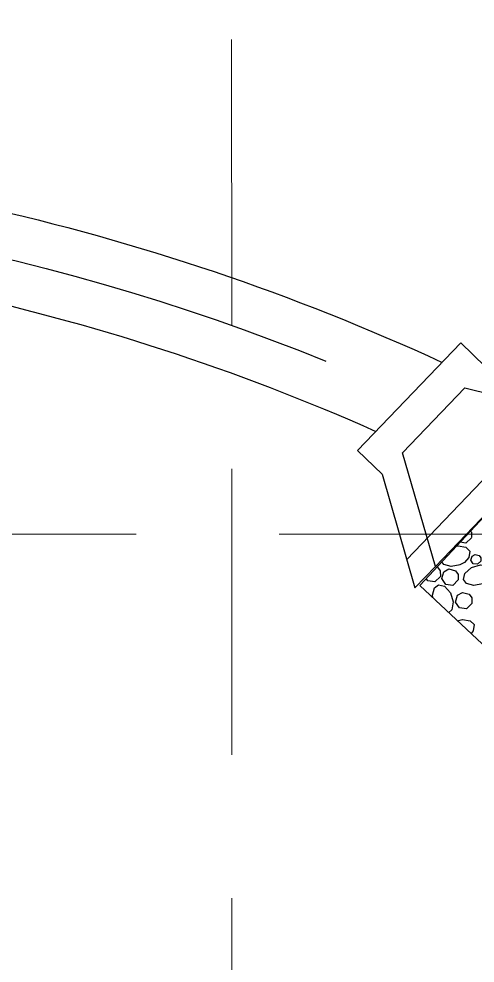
# Model space of a CAD drawing. Header units: inches. Extents: x 3312 to 5850, y 7905 to 11961.
# Drawn here: x 3870.6 to 3902.5, y 9649.6 to 9715.5 of the extents above; entities that cross this region are included whole.
import ezdxf

# ---------------------------------------------------------------- set-up
doc = ezdxf.new("R2010")
doc.units = ezdxf.units.IN
doc.header["$LTSCALE"] = 80
doc.header["$MEASUREMENT"] = 0
doc.linetypes.add('CENTER2', pattern=[1.125, 0.75, -0.125, 0.125, -0.125])
doc.linetypes.add('HIDDEN', pattern=[0.375, 0.25, -0.125])
for name, color, linetype in [('grid', 254, 'HIDDEN'), ('PAVING', 7, 'Continuous'), ('STORM', 250, 'Continuous'), ('STORM CL', 7, 'CENTER2'), ('STORM INLET', 250, 'Continuous')]:
    doc.layers.add(name, color=color, linetype=linetype)

# ---------------------------------------------------------------- blocks, each defined once
blk = doc.blocks.new('riprap2')
at = {"layer": 'PAVING', "color": 1, "flags": 128}
blk.add_lwpolyline([(5767.186, 11311.991), (5762.832, 11320.994), (5744.827, 11312.286), (5749.181, 11303.284)], close=True, dxfattribs=at)
for points in [[(5749.988, 11305.525), (5749.929, 11305.192), (5749.757, 11304.959), (5749.574, 11304.911), (5749.376, 11305.037), (5749.259, 11305.354), (5749.29, 11305.713), (5749.445, 11305.974), (5749.637, 11306.056), (5749.852, 11305.943), (5749.963, 11305.712), (5749.988, 11305.51)], [(5747.952, 11305.825), (5747.999, 11305.837), (5748.197, 11305.763)], [(5748.198, 11305.763), (5748.313, 11305.495), (5748.207, 11305.298)], [(5749.152, 11305.774), (5749.221, 11305.613), (5749.145, 11305.471), (5748.987, 11305.436), (5748.857, 11305.535), (5748.839, 11305.664), (5748.932, 11305.793), (5749.033, 11305.819), (5749.152, 11305.774)], [(5748.295, 11305.116), (5748.301, 11305.176), (5748.455, 11305.437), (5748.648, 11305.519), (5748.862, 11305.406), (5748.974, 11305.175), (5748.999, 11304.974)], [(5748.999, 11304.989), (5748.94, 11304.656), (5748.767, 11304.423), (5748.646, 11304.39)], [(5750.532, 11304.88), (5750.647, 11304.612), (5750.52, 11304.375), (5750.257, 11304.317), (5750.04, 11304.482), (5750.01, 11304.696), (5750.165, 11304.911), (5750.333, 11304.954), (5750.532, 11304.88)], [(5749.515, 11304.715), (5749.631, 11304.447), (5749.504, 11304.21), (5749.241, 11304.153), (5749.024, 11304.318), (5748.994, 11304.531), (5749.149, 11304.747), (5749.317, 11304.79), (5749.515, 11304.715)], [(5750.95, 11304.139), (5750.967, 11304.324), (5751.121, 11304.585), (5751.314, 11304.667), (5751.528, 11304.554), (5751.581, 11304.444)], [(5748.765, 11304.145), (5748.778, 11304.163), (5748.946, 11304.206), (5749.144, 11304.132)], [(5749.144, 11304.132), (5749.26, 11303.863), (5749.133, 11303.627), (5749.027, 11303.604)], [(5749.791, 11303.579), (5749.699, 11303.595), (5749.466, 11303.767), (5749.417, 11303.95), (5749.544, 11304.148), (5749.861, 11304.265), (5750.22, 11304.234), (5750.481, 11304.08), (5750.54, 11303.94)]]:
    blk.add_lwpolyline(points, dxfattribs=at)

msp = doc.modelspace()

# ---------------------------------------------------------------- linework, layer by layer
at = {"layer": 'grid', "color": 252, "linetype": 'HIDDEN', "lineweight": 0}
for p, q in [((3885.729, 8224.106), (3885.083, 11891.725)), ((3378.789, 9679.526), (5783.295, 9679.526))]:
    msp.add_line(p, q, dxfattribs=at)
at = {"layer": 'STORM', "color": 5, "extrusion": (0, 0, -1)}
for radius, start, end in [(160.65, 90.29043, 114.7467), (154.35, 90.21853, 113.93653)]:
    msp.add_arc((-3832.941, 9545.646), radius, start, end, dxfattribs=at)
at = {"layer": 'STORM CL', "color": 5, "extrusion": (0, 0, -1)}
msp.add_arc((-3832.941, 9545.646), 157.5, 90.2189, 114.35021, dxfattribs=at)
at = {"layer": 'STORM INLET', "color": 5}
msp.add_line((3909.223, 9689.77), (3897.719, 9677.777), dxfattribs=at)
at = {"layer": 'STORM INLET', "color": 5, "flags": 128}
msp.add_lwpolyline([(3909.799, 9687.788), (3911.227, 9689.277), (3903.21, 9691.247), (3901.49, 9692.897), (3894.272, 9685.373), (3895.992, 9683.723), (3898.294, 9675.795), (3899.723, 9677.284), (3897.421, 9685.212), (3901.782, 9689.759), (3909.799, 9687.788), (3899.723, 9677.284)], dxfattribs=at)

# ---------------------------------------------------------------- block references
at = {"xscale": 1.840814939196207, "yscale": 1.840814939196207, "zscale": 1.840814939196207, "rotation": 291.0997271539007}
msp.add_blockref('riprap2', (-19323.463, 12059.138), dxfattribs=at)

doc.saveas('drawing.dxf')
